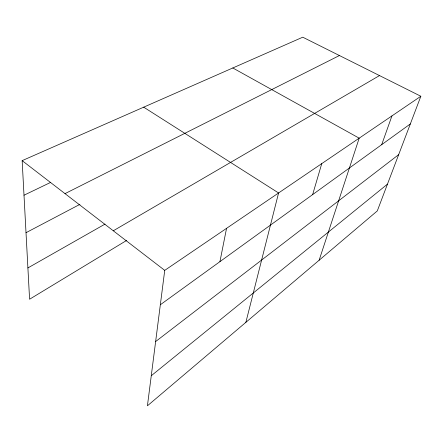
<?xml version="1.0" encoding="UTF-8"?>
<svg xmlns="http://www.w3.org/2000/svg" width="443" height="443" viewBox="0 0 443 443"><rect width="100%" height="100%" fill="white"/><g stroke="black" fill="none" stroke-linecap="round" stroke-linejoin="round"><path stroke-width="0.66" d="M420.85 96.258L164.73 270.368L147.425 405.805L377.286 210.929L420.85 96.258L302.757 37.195L22.15 160.643L29.581 299.241L126.576 240.46M219.933 261.641L226.55 228.344M245.865 322.349L278.581 192.971L143.687 107.173M312.642 194.599L321.762 163.617M319.126 260.24L359.195 138.172L232.802 67.973M381.705 144.651L391.944 115.905M151.262 375.747L387.464 184.144M155.631 341.559L398.672 154.64M160.338 304.74L410.329 123.946M113.297 230.786L379.507 75.581M27.903 267.926L105.035 224.092M26.015 232.697L79.923 204.345M65.016 193.63L339.427 55.536M24.005 195.213L50.746 182.35M22.15 160.643L164.73 270.368"/></g></svg>
